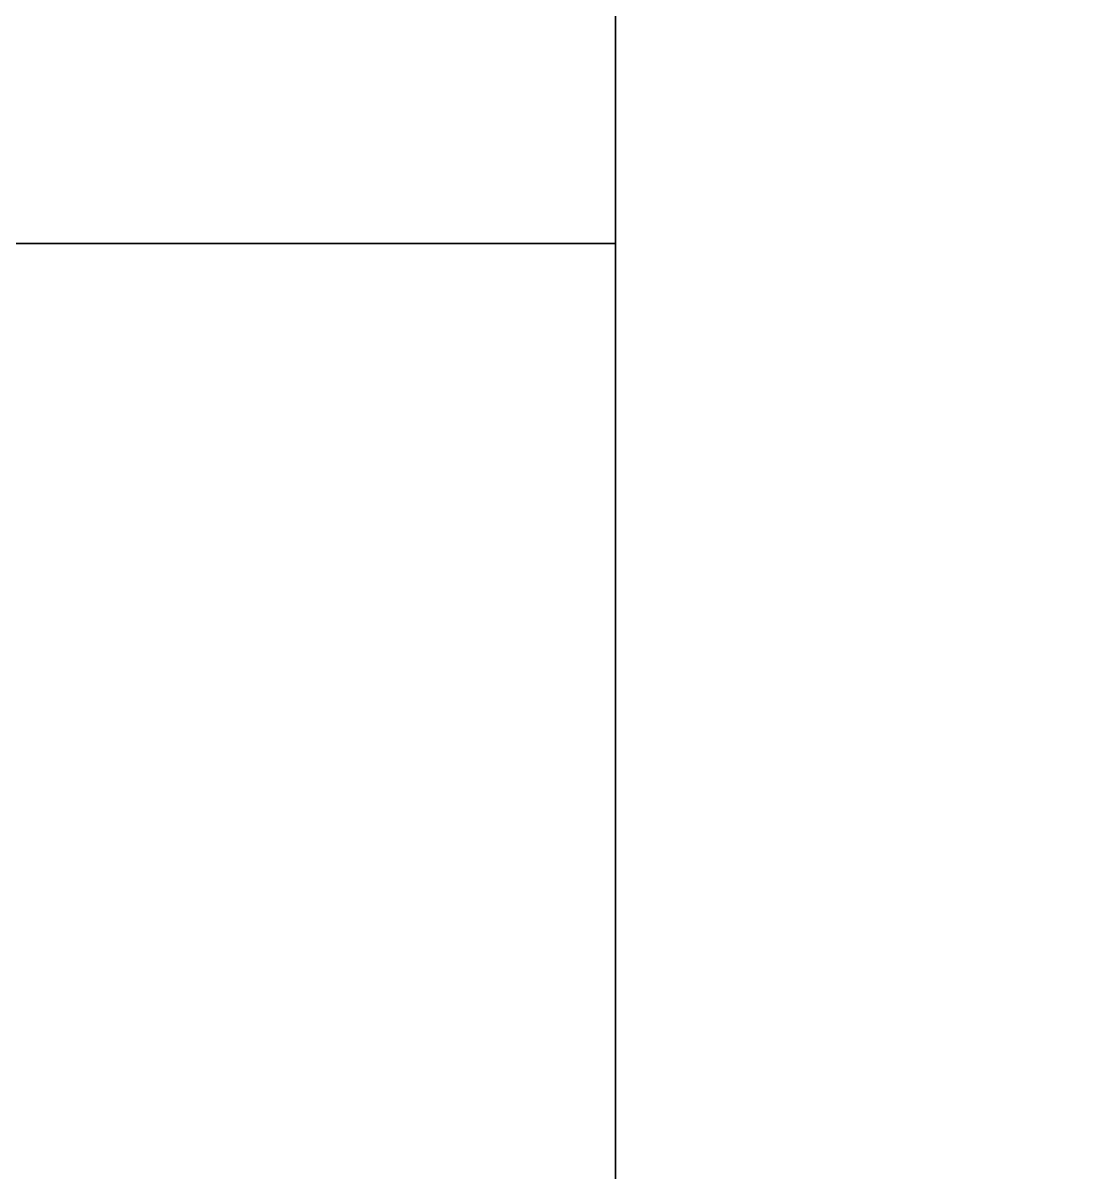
# Model space of a CAD drawing. Extents: x 0 to 4956, y -4930 to 0.
# Drawn here: x 592.65 to 624.01, y -2657.19 to -2623.54 of the extents above; entities that cross this region are included whole.
import ezdxf

# ---------------------------------------------------------------- set-up
doc = ezdxf.new("R2010")
doc.units = 0
for name, color, linetype in [('LAYER0', 7, 'CONTINUOUS'), ('LAYER148', 7, 'CONTINUOUS'), ('LAYER163', 7, 'CONTINUOUS'), ('LAYER216', 7, 'CONTINUOUS'), ('LAYER244', 7, 'CONTINUOUS'), ('LAYER433', 7, 'CONTINUOUS'), ('LAYER458', 7, 'CONTINUOUS'), ('LAYER483', 7, 'CONTINUOUS'), ('LAYER508', 7, 'CONTINUOUS')]:
    doc.layers.add(name, color=color, linetype=linetype)

msp = doc.modelspace()

# ---------------------------------------------------------------- linework, layer by layer
at = {"layer": 'LAYER0', "invisible_edges": 1}
for points in [[(4956, 0), (0, -4930), (0, 0), (4956, 0)], [(4956, -4930, 5), (0, 0, 5), (0, -4930, 5), (4956, -4930, 5)], [(0, 0, 5), (4956, -4930, 5), (4956, 0, 5), (0, 0, 5)], [(0, -4930), (4956, 0), (4956, -4930), (0, -4930)]]:
    msp.add_3dface(points, dxfattribs=at)
at = {"layer": 'LAYER148', "invisible_edges": 1}
for points in [[(120, -2592, 85), (670, -3372, 85), (120, -3372, 85), (120, -2592, 85)], [(670, -3372, 85), (120, -2592, 85), (670, -2592, 85), (670, -3372, 85)], [(670, -2592, 103), (120, -3372, 103), (670, -3372, 103), (670, -2592, 103)], [(120, -3372, 103), (670, -2592, 103), (120, -2592, 103), (120, -3372, 103)]]:
    msp.add_3dface(points, dxfattribs=at)
at = {"layer": 'LAYER163', "invisible_edges": 1}
for points in [[(120, -3372, 2544), (670, -2592, 2544), (120, -2592, 2544), (120, -3372, 2544)], [(670, -2592, 2544), (120, -3372, 2544), (670, -3372, 2544), (670, -2592, 2544)], [(670, -3372, 2526), (120, -2592, 2526), (670, -2592, 2526), (670, -3372, 2526)], [(120, -2592, 2526), (670, -3372, 2526), (120, -3372, 2526), (120, -2592, 2526)]]:
    msp.add_3dface(points, dxfattribs=at)
at = {"layer": 'LAYER216', "invisible_edges": 1}
for points in [[(144.6, -3372, 1989), (610, -2592, 1989), (144.6, -2592, 1989), (144.6, -3372, 1989)], [(610, -2592, 1989), (144.6, -3372, 1989), (610, -3372, 1989), (610, -2592, 1989)], [(610, -3372, 1971), (144.6, -2592, 1971), (610, -2592, 1971), (610, -3372, 1971)], [(144.6, -2592, 1971), (610, -3372, 1971), (144.6, -3372, 1971), (144.6, -2592, 1971)], [(610, -3372, 1971), (610, -2592, 1989), (610, -3372, 1989), (610, -3372, 1971)], [(610, -2592, 1989), (610, -3372, 1971), (610, -2592, 1971), (610, -2592, 1989)]]:
    msp.add_3dface(points, dxfattribs=at)
at = {"layer": 'LAYER244', "invisible_edges": 1}
for points in [[(144.6, -3372, 871), (610, -2592, 871), (144.6, -2592, 871), (144.6, -3372, 871)], [(610, -2592, 871), (144.6, -3372, 871), (610, -3372, 871), (610, -2592, 871)], [(610, -3372, 853), (144.6, -2592, 853), (610, -2592, 853), (610, -3372, 853)], [(144.6, -2592, 853), (610, -3372, 853), (144.6, -3372, 853), (144.6, -2592, 853)], [(610, -3372, 853), (610, -2592, 871), (610, -3372, 871), (610, -3372, 853)], [(610, -2592, 871), (610, -3372, 853), (610, -2592, 853), (610, -2592, 871)]]:
    msp.add_3dface(points, dxfattribs=at)
at = {"layer": 'LAYER433', "invisible_edges": 1}
for points in [[(610, -3334, 106), (592, -2630, 106), (610, -2630, 106), (610, -3334, 106)], [(592, -2630, 106), (610, -3334, 106), (592, -3334, 106), (592, -2630, 106)], [(610, -2630, 264.75), (592, -2630, 106), (592, -2630, 264.75), (610, -2630, 264.75)], [(592, -2630, 106), (610, -2630, 264.75), (610, -2630, 106), (592, -2630, 106)], [(592, -3334, 264.75), (610, -2630, 264.75), (592, -2630, 264.75), (592, -3334, 264.75)], [(610, -2630, 264.75), (592, -3334, 264.75), (610, -3334, 264.75), (610, -2630, 264.75)], [(610, -2630, 264.75), (610, -3334, 106), (610, -2630, 106), (610, -2630, 264.75)], [(610, -3334, 106), (610, -2630, 264.75), (610, -3334, 264.75), (610, -3334, 106)]]:
    msp.add_3dface(points, dxfattribs=at)
at = {"layer": 'LAYER458', "invisible_edges": 1}
for points in [[(610, -3334, 292.75), (592, -2630, 292.75), (610, -2630, 292.75), (610, -3334, 292.75)], [(592, -2630, 292.75), (610, -3334, 292.75), (592, -3334, 292.75), (592, -2630, 292.75)], [(610, -2630, 451.5), (592, -2630, 292.75), (592, -2630, 451.5), (610, -2630, 451.5)], [(592, -2630, 292.75), (610, -2630, 451.5), (610, -2630, 292.75), (592, -2630, 292.75)], [(592, -3334, 451.5), (610, -2630, 451.5), (592, -2630, 451.5), (592, -3334, 451.5)], [(610, -2630, 451.5), (592, -3334, 451.5), (610, -3334, 451.5), (610, -2630, 451.5)], [(610, -2630, 451.5), (610, -3334, 292.75), (610, -2630, 292.75), (610, -2630, 451.5)], [(610, -3334, 292.75), (610, -2630, 451.5), (610, -3334, 451.5), (610, -3334, 292.75)]]:
    msp.add_3dface(points, dxfattribs=at)
at = {"layer": 'LAYER483', "invisible_edges": 1}
for points in [[(610, -3334, 479.5), (592, -2630, 479.5), (610, -2630, 479.5), (610, -3334, 479.5)], [(592, -2630, 479.5), (610, -3334, 479.5), (592, -3334, 479.5), (592, -2630, 479.5)], [(610, -2630, 638.25), (592, -2630, 479.5), (592, -2630, 638.25), (610, -2630, 638.25)], [(592, -2630, 479.5), (610, -2630, 638.25), (610, -2630, 479.5), (592, -2630, 479.5)], [(592, -3334, 638.25), (610, -2630, 638.25), (592, -2630, 638.25), (592, -3334, 638.25)], [(610, -2630, 638.25), (592, -3334, 638.25), (610, -3334, 638.25), (610, -2630, 638.25)], [(610, -2630, 638.25), (610, -3334, 479.5), (610, -2630, 479.5), (610, -2630, 638.25)], [(610, -3334, 479.5), (610, -2630, 638.25), (610, -3334, 638.25), (610, -3334, 479.5)]]:
    msp.add_3dface(points, dxfattribs=at)
at = {"layer": 'LAYER508', "invisible_edges": 1}
for points in [[(610, -3334, 666.25), (592, -2630, 666.25), (610, -2630, 666.25), (610, -3334, 666.25)], [(592, -2630, 666.25), (610, -3334, 666.25), (592, -3334, 666.25), (592, -2630, 666.25)], [(610, -2630, 825), (592, -2630, 666.25), (592, -2630, 825), (610, -2630, 825)], [(592, -2630, 666.25), (610, -2630, 825), (610, -2630, 666.25), (592, -2630, 666.25)], [(592, -3334, 825), (610, -2630, 825), (592, -2630, 825), (592, -3334, 825)], [(610, -2630, 825), (592, -3334, 825), (610, -3334, 825), (610, -2630, 825)], [(610, -2630, 825), (610, -3334, 666.25), (610, -2630, 666.25), (610, -2630, 825)], [(610, -3334, 666.25), (610, -2630, 825), (610, -3334, 825), (610, -3334, 666.25)]]:
    msp.add_3dface(points, dxfattribs=at)

doc.saveas('drawing.dxf')
